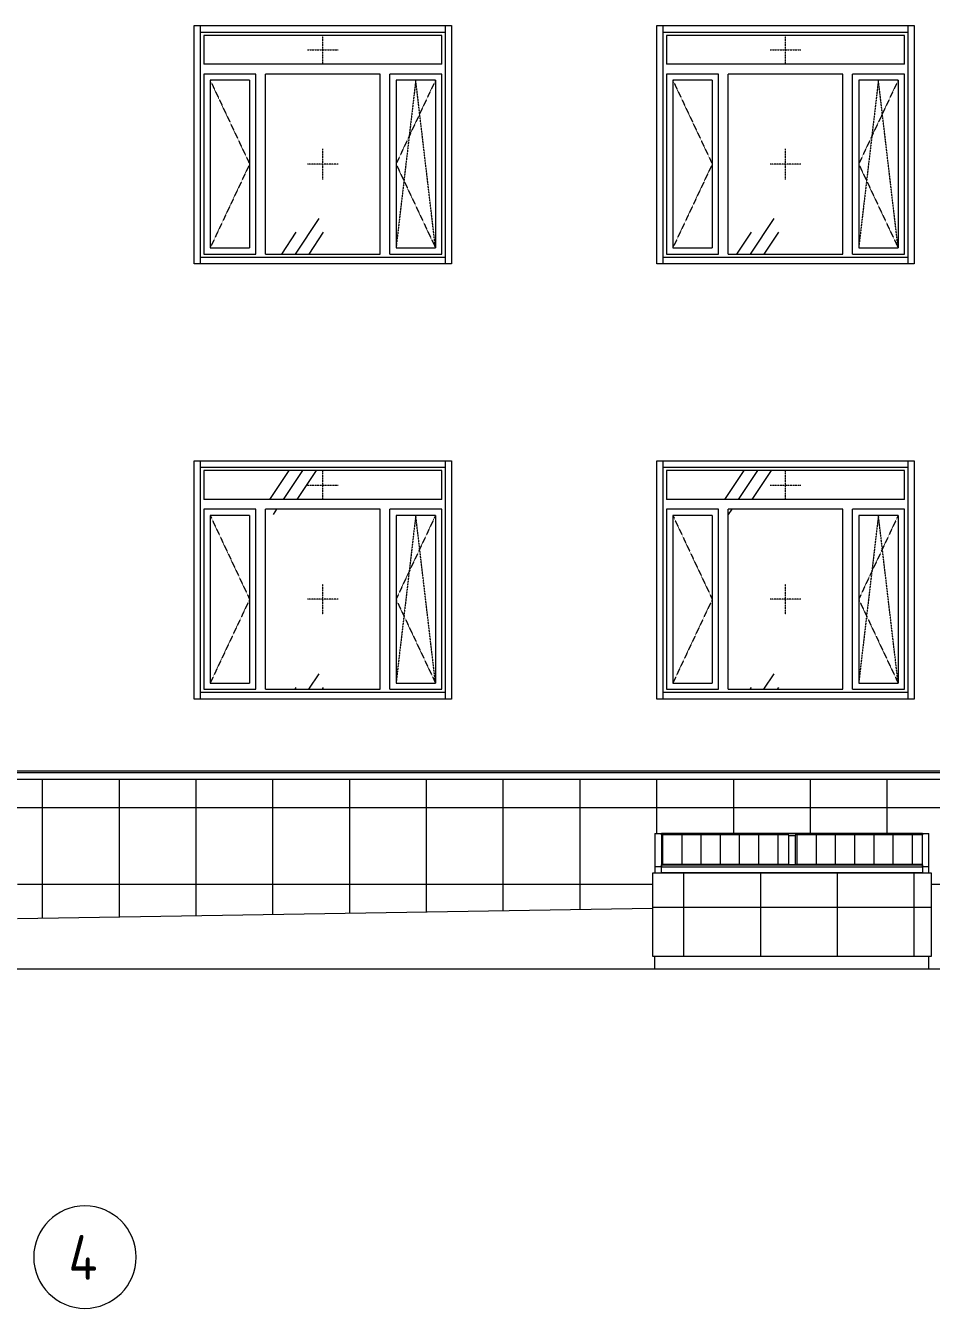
# Model space of a CAD drawing. Header units: millimetres. Extents: x -515342 to 330399, y -224905 to 507333.
# Drawn here: x 157021 to 164097, y -1932 to 8088 of the extents above; entities that cross this region are included whole.
import ezdxf

# ---------------------------------------------------------------- set-up
doc = ezdxf.new("R2010")
doc.units = ezdxf.units.MM
doc.linetypes.add('ASVP_Штриховая_ш2 п1', pattern=[3, 2, -1])
doc.layers.get('0').update_dxf_attribs({"lineweight": 0})
for name, color, linetype, lineweight in [('Витраж', 7, 'Continuous', 0), ('Линии', 7, 'Continuous', 0), ('Ограждение', 7, 'Continuous', 0), ('Окна', 7, 'Continuous', 0), ('Окна открывание', 7, 'Continuous', 0), ('Оси', 7, 'Continuous', 0), ('Панели витража', 7, 'Continuous', 0), ('Стены внутренние', 7, 'Continuous', 0), ('Стены наружные', 7, 'Continuous', 0), ('Стены штриховка поверхности', 7, 'Continuous', 0)]:
    doc.layers.add(name, color=color, linetype=linetype, lineweight=lineweight)
doc.styles.add('GOST Common', font='', dxfattribs={"width": 0.9, "height": 350})
doc.styles.get('GOST Common').set_extended_font_data('GOST Common')
pattern_1 = [(236.31, (1066.07, 1244.6), (-1777.996, -3556.002), [641.07, -5769.6]), (236.31, (1101.63, 1137.9), (-1777.996, -3556.002), [384.64, -6026.03]), (236.31, (888.27, 1137.9), (-1777.996, -3556.002), [384.64, -6026.03])]
pattern_2 = [(90, (-0.73, -5835.33), (-150, 9e-15), [])]
pattern_3 = [(90, (-0.73, 5305.54), (-150, 9e-15), [])]

# ---------------------------------------------------------------- blocks, each defined once
blk = doc.blocks.new('Окно_ПВХ_3Створки_1Фрамуга-верх - АР_Окно_ОП_1820_h_х1970_3ст2фр-в-V5-О_АР_Эскиз_Фасад 12-1 копия 1')
at = {"layer": 'Окна'}
h = blk.add_hatch(dxfattribs=at)
h.set_pattern_fill('FP_1', color=256, style=0, pattern_type=2)
h.set_pattern_definition(pattern_1)
h.paths.add_polyline_path([(-24301, 885), (-23993, 885), (-23993, 2193), (-24301, 2193), (-24301, 906)])
at = {"layer": 'Окна открывание'}
h = blk.add_hatch(dxfattribs=at)
h.set_pattern_fill('FP_1', color=256, style=0, pattern_type=2)
h.set_pattern_definition(pattern_1)
h.paths.add_polyline_path([(-23561, 2318), (-22492, 2318), (-22492, 2544), (-24350, 2544), (-24350, 2318), (-23786, 2318)])
h = blk.add_hatch(dxfattribs=at)
h.set_pattern_fill('FP_1', color=256, style=0, pattern_type=2)
h.set_pattern_definition(pattern_1)
h.paths.add_polyline_path([(-23112, 836), (-22974, 836), (-22974, 2242), (-23868, 2242), (-23868, 836), (-23561, 836)])
at = {"layer": 'Окна'}
for p, q in [((-22492, 2544), (-24350, 2544)), ((-24350, 2544), (-24350, 2318)), ((-22492, 2318), (-22492, 2544)), ((-22492, 2318), (-24350, 2318)), ((-23944, 2242), (-24350, 2242)), ((-24350, 2242), (-24350, 836)), ((-23944, 836), (-23944, 2242)), ((-22974, 2242), (-23868, 2242)), ((-23868, 836), (-23868, 2242)), ((-22974, 836), (-22974, 2242)), ((-22492, 2242), (-22898, 2242)), ((-22898, 836), (-22898, 2242)), ((-22492, 836), (-22492, 2242)), ((-24301, 2193), (-24301, 885)), ((-23993, 2193), (-24301, 2193)), ((-23993, 2193), (-23993, 885)), ((-22849, 2193), (-22849, 885)), ((-22541, 2193), (-22849, 2193)), ((-22541, 2193), (-22541, 885)), ((-24350, 836), (-23944, 836)), ((-24301, 885), (-23993, 885)), ((-23868, 836), (-22974, 836)), ((-22898, 836), (-22492, 836)), ((-22849, 885), (-22541, 885))]:
    blk.add_line(p, q, dxfattribs=at)
at = {"layer": 'Окна открывание', "linetype": 'ASVP_Штриховая_ш2 п1'}
for p, q in [((-23421, 2318), (-23421, 2544)), ((-23541, 2431), (-23301, 2431)), ((-24301, 2193), (-23993, 1539)), ((-22695, 2193), (-22849, 885)), ((-22541, 2193), (-22849, 1539)), ((-22541, 885), (-22695, 2193)), ((-23421, 1419), (-23421, 1659)), ((-23993, 1539), (-24301, 885)), ((-23301, 1539), (-23541, 1539)), ((-22849, 1539), (-22541, 885))]:
    blk.add_line(p, q, dxfattribs=at)
blk = doc.blocks.new('Окно_ПВХ_3Створки_1Фрамуга-верх - АР_Окно_ОП_1820_h_х1970_3ст2фр-в-V6-О_АР_Эскиз_Фасад 12-1 копия 1')
at = {"layer": 'Окна'}
h = blk.add_hatch(dxfattribs=at)
h.set_pattern_fill('FP_1', color=256, style=0, pattern_type=2)
h.set_pattern_definition(pattern_1)
h.paths.add_polyline_path([(-20686, 885), (-20378, 885), (-20378, 2193), (-20686, 2193), (-20686, 906)])
at = {"layer": 'Окна открывание'}
h = blk.add_hatch(dxfattribs=at)
h.set_pattern_fill('FP_1', color=256, style=0, pattern_type=2)
h.set_pattern_definition(pattern_1)
h.paths.add_polyline_path([(-19359, 2318), (-18877, 2318), (-18877, 2544), (-20735, 2544), (-20735, 2318), (-19513, 2318)])
h = blk.add_hatch(dxfattribs=at)
h.set_pattern_fill('FP_1', color=256, style=0, pattern_type=2)
h.set_pattern_definition(pattern_1)
h.paths.add_polyline_path([(-19513, 836), (-19359, 836), (-19359, 2242), (-20253, 2242), (-20253, 836), (-19963, 836)])
at = {"layer": 'Окна'}
for p, q in [((-18877, 2544), (-20735, 2544)), ((-20735, 2544), (-20735, 2318)), ((-18877, 2318), (-18877, 2544)), ((-18877, 2318), (-20735, 2318)), ((-20329, 2242), (-20735, 2242)), ((-20735, 2242), (-20735, 836)), ((-20329, 836), (-20329, 2242)), ((-19359, 2242), (-20253, 2242)), ((-20253, 836), (-20253, 2242)), ((-19359, 836), (-19359, 2242)), ((-18877, 2242), (-19283, 2242)), ((-19283, 836), (-19283, 2242)), ((-18877, 836), (-18877, 2242)), ((-20686, 2193), (-20686, 885)), ((-20378, 2193), (-20686, 2193)), ((-20378, 2193), (-20378, 885)), ((-19234, 2193), (-19234, 885)), ((-18926, 2193), (-19234, 2193)), ((-18926, 2193), (-18926, 885)), ((-20735, 836), (-20329, 836)), ((-20686, 885), (-20378, 885)), ((-20253, 836), (-19359, 836)), ((-19283, 836), (-18877, 836)), ((-19234, 885), (-18926, 885))]:
    blk.add_line(p, q, dxfattribs=at)
at = {"layer": 'Окна открывание', "linetype": 'ASVP_Штриховая_ш2 п1'}
for p, q in [((-19806, 2318), (-19806, 2544)), ((-19926, 2431), (-19686, 2431)), ((-20686, 2193), (-20378, 1539)), ((-19080, 2193), (-19234, 885)), ((-18926, 2193), (-19234, 1539)), ((-18926, 885), (-19080, 2193)), ((-19806, 1419), (-19806, 1659)), ((-20378, 1539), (-20686, 885)), ((-19686, 1539), (-19926, 1539)), ((-19234, 1539), (-18926, 885))]:
    blk.add_line(p, q, dxfattribs=at)
blk = doc.blocks.new('Окно_ПВХ_3Створки_1Фрамуга-верх - АР_Окно_ОП_1820_h_х1970_3ст2фр-в-V28-О_АР_Эскиз_Фасад 12-1 копия 1')
at = {"layer": 'Окна'}
h = blk.add_hatch(dxfattribs=at)
h.set_pattern_fill('FP_1', color=256, style=0, pattern_type=2)
h.set_pattern_definition(pattern_1)
h.paths.add_polyline_path([(-24301, 4285), (-23993, 4285), (-23993, 5593), (-24301, 5593), (-24301, 4338)])
at = {"layer": 'Окна открывание'}
h = blk.add_hatch(dxfattribs=at)
h.set_pattern_fill('FP_1', color=256, style=0, pattern_type=2)
h.set_pattern_definition(pattern_1)
h.paths.add_polyline_path([(-22999, 4236), (-22974, 4236), (-22974, 5642), (-23868, 5642), (-23868, 4236), (-23055, 4236)])
at = {"layer": 'Окна'}
for p, q in [((-22492, 5944), (-24350, 5944)), ((-24350, 5944), (-24350, 5718)), ((-22492, 5718), (-22492, 5944)), ((-22492, 5718), (-24350, 5718)), ((-23944, 5642), (-24350, 5642)), ((-24350, 5642), (-24350, 4236)), ((-23944, 4236), (-23944, 5642)), ((-22974, 5642), (-23868, 5642)), ((-23868, 4236), (-23868, 5642)), ((-22974, 4236), (-22974, 5642)), ((-22492, 5642), (-22898, 5642)), ((-22898, 4236), (-22898, 5642)), ((-22492, 4236), (-22492, 5642)), ((-24301, 5593), (-24301, 4285)), ((-23993, 5593), (-24301, 5593)), ((-23993, 5593), (-23993, 4285)), ((-22849, 5593), (-22849, 4285)), ((-22541, 5593), (-22849, 5593)), ((-22541, 5593), (-22541, 4285)), ((-24350, 4236), (-23944, 4236)), ((-24301, 4285), (-23993, 4285)), ((-23868, 4236), (-22974, 4236)), ((-22898, 4236), (-22492, 4236)), ((-22849, 4285), (-22541, 4285))]:
    blk.add_line(p, q, dxfattribs=at)
at = {"layer": 'Окна открывание', "linetype": 'ASVP_Штриховая_ш2 п1'}
for p, q in [((-23421, 5718), (-23421, 5944)), ((-23541, 5831), (-23301, 5831)), ((-24301, 5593), (-23993, 4939)), ((-22695, 5593), (-22849, 4285)), ((-22541, 5593), (-22849, 4939)), ((-22541, 4285), (-22695, 5593)), ((-23421, 4819), (-23421, 5059)), ((-23993, 4939), (-24301, 4285)), ((-23301, 4939), (-23541, 4939)), ((-22849, 4939), (-22541, 4285))]:
    blk.add_line(p, q, dxfattribs=at)
blk = doc.blocks.new('Окно_ПВХ_3Створки_1Фрамуга-верх - АР_Окно_ОП_1820_h_х1970_3ст2фр-в-V29-О_АР_Эскиз_Фасад 12-1 копия 1')
at = {"layer": 'Окна'}
h = blk.add_hatch(dxfattribs=at)
h.set_pattern_fill('FP_1', color=256, style=0, pattern_type=2)
h.set_pattern_definition(pattern_1)
h.paths.add_polyline_path([(-20413, 4285), (-20378, 4285), (-20378, 5593), (-20686, 5593), (-20686, 4285), (-20525, 4285)])
at = {"layer": 'Окна открывание'}
h = blk.add_hatch(dxfattribs=at)
h.set_pattern_fill('FP_1', color=256, style=0, pattern_type=2)
h.set_pattern_definition(pattern_1)
h.paths.add_polyline_path([(-19513, 4236), (-19359, 4236), (-19359, 5642), (-20253, 5642), (-20253, 4236), (-19738, 4236)])
at = {"layer": 'Окна'}
for p, q in [((-18877, 5944), (-20735, 5944)), ((-20735, 5944), (-20735, 5718)), ((-18877, 5718), (-18877, 5944)), ((-18877, 5718), (-20735, 5718)), ((-20329, 5642), (-20735, 5642)), ((-20735, 5642), (-20735, 4236)), ((-20329, 4236), (-20329, 5642)), ((-19359, 5642), (-20253, 5642)), ((-20253, 4236), (-20253, 5642)), ((-19359, 4236), (-19359, 5642)), ((-18877, 5642), (-19283, 5642)), ((-19283, 4236), (-19283, 5642)), ((-18877, 4236), (-18877, 5642)), ((-20686, 5593), (-20686, 4285)), ((-20378, 5593), (-20686, 5593)), ((-20378, 5593), (-20378, 4285)), ((-19234, 5593), (-19234, 4285)), ((-18926, 5593), (-19234, 5593)), ((-18926, 5593), (-18926, 4285)), ((-20735, 4236), (-20329, 4236)), ((-20686, 4285), (-20378, 4285)), ((-20253, 4236), (-19359, 4236)), ((-19283, 4236), (-18877, 4236)), ((-19234, 4285), (-18926, 4285))]:
    blk.add_line(p, q, dxfattribs=at)
at = {"layer": 'Окна открывание', "linetype": 'ASVP_Штриховая_ш2 п1'}
for p, q in [((-19806, 5718), (-19806, 5944)), ((-19926, 5831), (-19686, 5831)), ((-20686, 5593), (-20378, 4939)), ((-19080, 5593), (-19234, 4285)), ((-18926, 5593), (-19234, 4939)), ((-18926, 4285), (-19080, 5593)), ((-19806, 4819), (-19806, 5059)), ((-20378, 4939), (-20686, 4285)), ((-19686, 4939), (-19926, 4939)), ((-19234, 4939), (-18926, 4285))]:
    blk.add_line(p, q, dxfattribs=at)
blk = doc.blocks.new('Прямоугольный импост - АР_Откос_Металлический_50х330 Коричневый Правый-9899920-О_АР_Эскиз_Фасад 12-1 копия 1')
at = {"layer": 'Витраж'}
for p, q in [((-6359, 2570), (-6359, 2620)), ((-6359, 2620), (-4449, 2620)), ((-4449, 2620), (-4449, 2570)), ((-6359, 2570), (-4449, 2570))]:
    blk.add_line(p, q, dxfattribs=at)
blk = doc.blocks.new('Прямоугольный импост - АР_Откос_Металлический_50х330 Коричневый Левый-9899774-О_АР_Эскиз_Фасад 12-1 копия 1')
at = {"layer": 'Витраж'}
for p, q in [((-6359, 760), (-6359, 810)), ((-4449, 810), (-6359, 810)), ((-4449, 810), (-4449, 760)), ((-4449, 760), (-6359, 760))]:
    blk.add_line(p, q, dxfattribs=at)
blk = doc.blocks.new('Прямоугольный импост - АР_Откос_Металлический_50х330 Коричневый Правый-9899919-О_АР_Эскиз_Фасад 12-1 копия 1')
at = {"layer": 'Витраж'}
for p, q in [((-4449, 2620), (-4399, 2620)), ((-4449, 2620), (-4449, 760)), ((-4399, 2620), (-4399, 760)), ((-4399, 760), (-4449, 760))]:
    blk.add_line(p, q, dxfattribs=at)
blk = doc.blocks.new('Прямоугольный импост - АР_Откос_Металлический_50х330 Коричневый Левый-9899773-О_АР_Эскиз_Фасад 12-1 копия 1')
at = {"layer": 'Витраж'}
for p, q in [((-6409, 2620), (-6359, 2620)), ((-6409, 760), (-6409, 2620)), ((-6359, 760), (-6359, 2620)), ((-6359, 760), (-6409, 760))]:
    blk.add_line(p, q, dxfattribs=at)
blk = doc.blocks.new('Прямоугольный импост - АР_Откос_Металлический_50х330 Белый Правый-9899493-О_АР_Эскиз_Фасад 12-1 копия 1')
at = {"layer": 'Витраж'}
for p, q in [((-9974, 2570), (-9974, 2620)), ((-9974, 2620), (-8064, 2620)), ((-8064, 2620), (-8064, 2570)), ((-9974, 2570), (-8064, 2570))]:
    blk.add_line(p, q, dxfattribs=at)
blk = doc.blocks.new('Прямоугольный импост - АР_Откос_Металлический_50х330 Белый Левый-9898761-О_АР_Эскиз_Фасад 12-1 копия 1')
at = {"layer": 'Витраж'}
for p, q in [((-9974, 760), (-9974, 810)), ((-8064, 810), (-9974, 810)), ((-8064, 810), (-8064, 760)), ((-8064, 760), (-9974, 760))]:
    blk.add_line(p, q, dxfattribs=at)
blk = doc.blocks.new('Прямоугольный импост - АР_Откос_Металлический_50х330 Белый Правый-9899492-О_АР_Эскиз_Фасад 12-1 копия 1')
at = {"layer": 'Витраж'}
for p, q in [((-8064, 2620), (-8014, 2620)), ((-8064, 2620), (-8064, 760)), ((-8014, 2620), (-8014, 760)), ((-8014, 760), (-8064, 760))]:
    blk.add_line(p, q, dxfattribs=at)
blk = doc.blocks.new('Прямоугольный импост - АР_Откос_Металлический_50х330 Белый Левый-V99-О_АР_Эскиз_Фасад 12-1 копия 1')
at = {"layer": 'Витраж'}
for p, q in [((-10024, 2620), (-9974, 2620)), ((-10024, 760), (-10024, 2620)), ((-9974, 760), (-9974, 2620)), ((-9974, 760), (-10024, 760))]:
    blk.add_line(p, q, dxfattribs=at)
blk = doc.blocks.new('Ограждение - Ограждение-10023331-О_АР_Эскиз_Фасад 12-1 копия 1')
at = {"layer": 'Ограждение'}
for p, q in [((-17950, 182), (-39950, 182)), ((-17950, 130), (-39950, 130))]:
    blk.add_line(p, q, dxfattribs=at)
blk = doc.blocks.new('Системная панель - АР_ПанельВитража_Монолитный поликарбонат 6мм-V223-О_АР_Эскиз_Фасад 12-1 копия 1')
at = {"layer": 'Панели витража'}
h = blk.add_hatch(dxfattribs=at)
h.set_pattern_fill('FP_20', color=256, style=0, pattern_type=2)
h.set_pattern_definition(pattern_2)
h.paths.add_polyline_path([(-19781, -530), (-19781, -301), (-20776, -301), (-20776, -530), (-19963, -530)])
h = blk.add_hatch(dxfattribs=at)
h.set_pattern_fill('FP_21', color=256, style=0, pattern_type=2)
h.set_pattern_definition(pattern_3)
h.paths.add_polyline_path([(-19963, -535), (-19781, -535), (-19781, -530), (-20776, -530), (-20776, -535), (-20413, -535)])
for p, q in [((-19781, -301), (-20776, -301)), ((-20776, -301), (-20776, -530)), ((-19781, -530), (-19781, -301)), ((-20776, -530), (-19781, -530)), ((-20776, -530), (-20776, -536)), ((-19781, -536), (-19781, -530))]:
    blk.add_line(p, q, dxfattribs=at)
blk = doc.blocks.new('Прямоугольный импост - АР_Импост_50х50 _труба_-V224-О_АР_Эскиз_Фасад 12-1 копия 1')
at = {"layer": 'Витраж'}
for p, q in [((-19756, -535), (-18736, -535)), ((-19756, -550), (-18736, -550)), ((-18736, -598), (-19756, -598)), ((-18736, -535), (-18736, -550)), ((-18736, -550), (-18736, -598))]:
    blk.add_line(p, q, dxfattribs=at)
blk = doc.blocks.new('Прямоугольный импост - АР_Импост_50х50 _труба_-10238077-О_АР_Эскиз_Фасад 12-1 копия 1')
at = {"layer": 'Витраж'}
for p, q in [((-20776, -301), (-20776, -290)), ((-19756, -290), (-20776, -290)), ((-19756, -306), (-19781, -306))]:
    blk.add_line(p, q, dxfattribs=at)
blk = doc.blocks.new('Прямоугольный импост - АР_Импост_50х50 _труба_-V225-О_АР_Эскиз_Фасад 12-1 копия 1')
at = {"layer": 'Витраж'}
for p, q in [((-20826, -290), (-20776, -290)), ((-20826, -290), (-20826, -550)), ((-20776, -290), (-20776, -301)), ((-20776, -550), (-20826, -550)), ((-20826, -550), (-20826, -598)), ((-20826, -598), (-20776, -598)), ((-20776, -535), (-20776, -550)), ((-20776, -598), (-20776, -550))]:
    blk.add_line(p, q, dxfattribs=at)
blk = doc.blocks.new('Прямоугольный импост - АР_Импост_50х50 _труба_-V226-О_АР_Эскиз_Фасад 12-1 копия 1')
at = {"layer": 'Витраж'}
for p, q in [((-18736, -290), (-18686, -290)), ((-18736, -301), (-18736, -290)), ((-18686, -550), (-18686, -290)), ((-18736, -550), (-18736, -535)), ((-18686, -550), (-18736, -550)), ((-18736, -550), (-18736, -598)), ((-18736, -598), (-18686, -598)), ((-18686, -598), (-18686, -550))]:
    blk.add_line(p, q, dxfattribs=at)
blk = doc.blocks.new('Системная панель - АР_ПанельВитража_Монолитный поликарбонат 6мм-V227-О_АР_Эскиз_Фасад 12-1 копия 1')
at = {"layer": 'Панели витража'}
h = blk.add_hatch(dxfattribs=at)
h.set_pattern_fill('FP_20', color=256, style=0, pattern_type=2)
h.set_pattern_definition(pattern_2)
h.paths.add_polyline_path([(-18736, -530), (-18736, -301), (-19731, -301), (-19731, -530), (-19064, -530)])
h = blk.add_hatch(dxfattribs=at)
h.set_pattern_fill('FP_21', color=256, style=0, pattern_type=2)
h.set_pattern_definition(pattern_3)
h.paths.add_polyline_path([(-19064, -535), (-18736, -535), (-18736, -530), (-19731, -530), (-19731, -535), (-19513, -535)])
for p, q in [((-18736, -301), (-19731, -301)), ((-19731, -301), (-19731, -530)), ((-18736, -530), (-18736, -301)), ((-19731, -530), (-18736, -530)), ((-19731, -530), (-19731, -536)), ((-18736, -536), (-18736, -530))]:
    blk.add_line(p, q, dxfattribs=at)
blk = doc.blocks.new('Прямоугольный импост - АР_Импост_50х50 _труба_-V228-О_АР_Эскиз_Фасад 12-1 копия 1')
at = {"layer": 'Витраж'}
for p, q in [((-20776, -550), (-20776, -535)), ((-20776, -535), (-19756, -535)), ((-20776, -598), (-20776, -550)), ((-20776, -550), (-19756, -550)), ((-19756, -598), (-20776, -598))]:
    blk.add_line(p, q, dxfattribs=at)
blk = doc.blocks.new('Прямоугольный импост - АР_Импост_50х50 _труба_-10238081-О_АР_Эскиз_Фасад 12-1 копия 1')
at = {"layer": 'Витраж'}
for p, q in [((-18736, -290), (-19756, -290)), ((-18736, -290), (-18736, -301)), ((-19731, -306), (-19756, -306))]:
    blk.add_line(p, q, dxfattribs=at)
blk = doc.blocks.new('Прямоугольный импост - АР_Импост_50х50 _труба_-10238181-О_АР_Эскиз_Фасад 12-1 копия 1')
at = {"layer": 'Витраж'}
for p, q in [((-19781, -306), (-19731, -306)), ((-19731, -535), (-19781, -535))]:
    blk.add_line(p, q, dxfattribs=at)
blk = doc.blocks.new('СД_Люблино_Фасады_rvt-1-О_АР_Эскиз_Фасад 12-1 копия 1')
at = {"layer": 'Стены штриховка поверхности', "true_color": 0xcacaca}
h = blk.add_hatch(dxfattribs=at)
h.set_pattern_fill('FP_4', color=9, style=0, pattern_type=2)
h.set_pattern_definition([(0, (-3647.7, 180), (0, 600), []), (90, (-3647.7, 180), (-600, 4e-14), [])])
h.paths.add_polyline_path([(-49471, -1338), (-47126, -1300), (-47126, -1250), (-47146, -1250), (-47146, -700), (-44966, -700), (-44966, -1250), (-44986, -1250), (-44986, -1265), (-35266, -1108), (-35266, -600), (-33086, -600), (-33086, -1072), (-27986, -989), (-27986, -600), (-25806, -600), (-25806, -954), (-20846, -874), (-20846, -600), (-18666, -600), (-18666, -838), (-7250, -653), (-7250, -604), (-7251, -604), (-7251, -554), (-7250, -554), (-7250, -542), (-7255, -541), (-7255, -527), (-7250, -527), (-7250, 130), (-17850, 130), (-17850, -527), (-17845, -527), (-17845, -542), (-17850, -542), (-17849, -554), (-17848, -554), (-17848, -604), (-17850, -604), (-17850, -721), (-17851, -734), (-17856, -745), (-17863, -756), (-17872, -764), (-17882, -770), (-17894, -773), (-17906, -773), (-17918, -770), (-17928, -764), (-17939, -753), (-17944, -745), (-17949, -734), (-17950, -721), (-17950, -604), (-17951, -604), (-17951, -554), (-17950, -554), (-17950, -542), (-17955, -542), (-17955, -527), (-17950, -527), (-17950, 130), (-39950, 130), (-39950, -527), (-39945, -527), (-39945, -542), (-39950, -542), (-39949, -554), (-39948, -554), (-39948, -604), (-39950, -604), (-39950, -721), (-39951, -734), (-39956, -745), (-39963, -756), (-39972, -764), (-39982, -770), (-39994, -773), (-40006, -773), (-40018, -770), (-40028, -764), (-40037, -756), (-40044, -745), (-40049, -734), (-40050, -721), (-40050, -604), (-40051, -604), (-40051, -554), (-40050, -554), (-40050, -542), (-40055, -542), (-40055, -527), (-40050, -527), (-40050, 130), (-49226, 130), (-49225, -773), (-49221, -773), (-49221, -788), (-49226, -788), (-49226, -908), (-49206, -915), (-49206, -1019), (-49326, -980), (-49326, -850), (-49328, -850), (-49328, -800), (-49326, -800), (-49326, -788), (-49329, -788), (-49331, -784), (-49331, -785), (-49471, -785), (-49471, -1000)])
h.paths.add_polyline_path([(-49921, -1000), (-49921, 130), (-49991, 130), (-49991, -1000)])
h.paths.add_polyline_path([(-49329, -788), (-49330, -788), (-49330, -783)])
h.paths.add_polyline_path([(-49331, -780), (-49329, -773), (-49326, -773), (-49326, 130), (-49471, 130), (-49471, -775), (-49331, -776), (-49331, -779)])
h.paths.add_polyline_path([(-47126, -698), (-47126, -390), (-44986, -390), (-44986, -698), (-47076, -698)])
h.paths.add_polyline_path([(-7150, -651), (-6586, -642), (-6586, -300), (-4446, -300), (-4446, -607), (-3898, -599), (-3898, 130), (-7150, 130), (-7150, -527), (-7145, -527), (-7145, -542), (-7150, -542), (-7149, -554), (-7148, -554), (-7148, -604), (-7150, -604), (-7150, -619)])
h.paths.add_polyline_path([(-20776, -598), (-20826, -598), (-20826, -290), (-18686, -290), (-18686, -598), (-20626, -598)])
h.paths.add_polyline_path([(-35196, -598), (-35246, -598), (-35246, -290), (-33106, -290), (-33106, -598), (-35046, -598)])
h.paths.add_polyline_path([(-27766, -598), (-27966, -598), (-27966, -290), (-25826, -290), (-25826, -598), (-27609, -598)])
h = blk.add_hatch(dxfattribs=at)
h.set_pattern_fill('FP_29', color=9, style=0, pattern_type=2)
h.set_pattern_definition([(0, (-20836.36, 0), (0, 600), []), (90, (-20836.36, 0), (-600, 4e-14), [])])
h.paths.add_polyline_path([(-20846, -1250), (-18666, -1250), (-18666, -600), (-20846, -600), (-20846, -1000)])
at = {"layer": 'Стены внутренние'}
for p, q in [((-39945, 200), (-17955, 200)), ((-18666, -600), (-20846, -600)), ((-20846, -600), (-20846, -1250)), ((-18666, -1250), (-18666, -600)), ((-25806, -954), (-20846, -874)), ((-20846, -1250), (-18666, -1250))]:
    blk.add_line(p, q, dxfattribs=at)
at = {"layer": 'Стены наружные'}
blk.add_line((-25806, -955), (-20846, -874), dxfattribs=at)
at = {"layer": 'Витраж', "lineweight": 9}
for name, p in [('Прямоугольный импост - АР_Откос_Металлический_50х330 Белый Левый-V99-О_АР_Эскиз_Фасад 12-1 копия 1', (-14402, 3400)), ('Прямоугольный импост - АР_Откос_Металлический_50х330 Белый Правый-9899493-О_АР_Эскиз_Фасад 12-1 копия 1', (-14402, 3400)), ('Прямоугольный импост - АР_Откос_Металлический_50х330 Белый Правый-9899492-О_АР_Эскиз_Фасад 12-1 копия 1', (-14402, 3400)), ('Прямоугольный импост - АР_Откос_Металлический_50х330 Белый Левый-V99-О_АР_Эскиз_Фасад 12-1 копия 1', (-10787, 3400)), ('Прямоугольный импост - АР_Откос_Металлический_50х330 Белый Правый-9899493-О_АР_Эскиз_Фасад 12-1 копия 1', (-10787, 3400)), ('Прямоугольный импост - АР_Откос_Металлический_50х330 Белый Правый-9899492-О_АР_Эскиз_Фасад 12-1 копия 1', (-10787, 3400)), ('Прямоугольный импост - АР_Откос_Металлический_50х330 Белый Левый-9898761-О_АР_Эскиз_Фасад 12-1 копия 1', (-14402, 3400)), ('Прямоугольный импост - АР_Откос_Металлический_50х330 Белый Левый-9898761-О_АР_Эскиз_Фасад 12-1 копия 1', (-10787, 3400)), ('Прямоугольный импост - АР_Откос_Металлический_50х330 Белый Левый-V99-О_АР_Эскиз_Фасад 12-1 копия 1', (-14402, 0)), ('Прямоугольный импост - АР_Откос_Металлический_50х330 Белый Правый-9899493-О_АР_Эскиз_Фасад 12-1 копия 1', (-14402, 0)), ('Прямоугольный импост - АР_Откос_Металлический_50х330 Белый Правый-9899492-О_АР_Эскиз_Фасад 12-1 копия 1', (-14402, 0)), ('Прямоугольный импост - АР_Откос_Металлический_50х330 Коричневый Левый-9899773-О_АР_Эскиз_Фасад 12-1 копия 1', (-14402, 0)), ('Прямоугольный импост - АР_Откос_Металлический_50х330 Коричневый Правый-9899920-О_АР_Эскиз_Фасад 12-1 копия 1', (-14402, 0)), ('Прямоугольный импост - АР_Откос_Металлический_50х330 Коричневый Правый-9899919-О_АР_Эскиз_Фасад 12-1 копия 1', (-14402, 0)), ('Прямоугольный импост - АР_Откос_Металлический_50х330 Белый Левый-9898761-О_АР_Эскиз_Фасад 12-1 копия 1', (-14402, 0)), ('Прямоугольный импост - АР_Откос_Металлический_50х330 Коричневый Левый-9899774-О_АР_Эскиз_Фасад 12-1 копия 1', (-14402, 0)), ('Прямоугольный импост - АР_Импост_50х50 _труба_-V225-О_АР_Эскиз_Фасад 12-1 копия 1', (0, 0)), ('Прямоугольный импост - АР_Импост_50х50 _труба_-10238077-О_АР_Эскиз_Фасад 12-1 копия 1', (0, 0)), ('Прямоугольный импост - АР_Импост_50х50 _труба_-10238081-О_АР_Эскиз_Фасад 12-1 копия 1', (0, 0)), ('Прямоугольный импост - АР_Импост_50х50 _труба_-V226-О_АР_Эскиз_Фасад 12-1 копия 1', (0, 0)), ('Прямоугольный импост - АР_Импост_50х50 _труба_-10238181-О_АР_Эскиз_Фасад 12-1 копия 1', (0, 0)), ('Прямоугольный импост - АР_Импост_50х50 _труба_-V228-О_АР_Эскиз_Фасад 12-1 копия 1', (0, 0)), ('Прямоугольный импост - АР_Импост_50х50 _труба_-V224-О_АР_Эскиз_Фасад 12-1 копия 1', (0, 0))]:
    blk.add_blockref(name, p, dxfattribs=at)
at = {"layer": 'Ограждение', "lineweight": 9}
blk.add_blockref('Ограждение - Ограждение-10023331-О_АР_Эскиз_Фасад 12-1 копия 1', (0, 0), dxfattribs=at)
at = {"layer": 'Окна', "lineweight": 9}
for name in ['Окно_ПВХ_3Створки_1Фрамуга-верх - АР_Окно_ОП_1820_h_х1970_3ст2фр-в-V28-О_АР_Эскиз_Фасад 12-1 копия 1', 'Окно_ПВХ_3Створки_1Фрамуга-верх - АР_Окно_ОП_1820_h_х1970_3ст2фр-в-V29-О_АР_Эскиз_Фасад 12-1 копия 1', 'Окно_ПВХ_3Створки_1Фрамуга-верх - АР_Окно_ОП_1820_h_х1970_3ст2фр-в-V5-О_АР_Эскиз_Фасад 12-1 копия 1', 'Окно_ПВХ_3Створки_1Фрамуга-верх - АР_Окно_ОП_1820_h_х1970_3ст2фр-в-V6-О_АР_Эскиз_Фасад 12-1 копия 1']:
    blk.add_blockref(name, (0, 0), dxfattribs=at)
at = {"layer": 'Панели витража', "lineweight": 9}
for name in ['Системная панель - АР_ПанельВитража_Монолитный поликарбонат 6мм-V223-О_АР_Эскиз_Фасад 12-1 копия 1', 'Системная панель - АР_ПанельВитража_Монолитный поликарбонат 6мм-V227-О_АР_Эскиз_Фасад 12-1 копия 1']:
    blk.add_blockref(name, (0, 0), dxfattribs=at)
blk = doc.blocks.new('Ось сетки - Круг_Ø8 мм-6577-О_АР_Эскиз_Фасад 12-1 копия 1')
at = {"layer": 'Оси'}
for start, end in [(360, 180), (180, 360)]:
    blk.add_arc((0, -3600), 400, start, end, dxfattribs=at)

msp = doc.modelspace()

# ---------------------------------------------------------------- linework, layer by layer
at = {"layer": 'Линии'}
msp.add_line((178865.989, 717.7355), (80619.6864, 717.7355), dxfattribs=at)
at = {"layer": 'Стены внутренние'}
for p, q in [((161937.3273, 717.7355), (161937.3273, 817.7355)), ((164077.3273, 717.7355), (164077.3273, 817.7355))]:
    msp.add_line(p, q, dxfattribs=at)

# ---------------------------------------------------------------- block references
msp.add_blockref('СД_Люблино_Фасады_rvt-1-О_АР_Эскиз_Фасад 12-1 копия 1', (182763.6864, 2067.7355))
at = {"layer": 'Оси'}
msp.add_blockref('Ось сетки - Круг_Ø8 мм-6577-О_АР_Эскиз_Фасад 12-1 копия 1', (157483.6864, 2067.7355), dxfattribs=at)

# ---------------------------------------------------------------- texts
at = {"layer": 'Оси', "insert": (157355.0558, -1359.7312), "char_height": 350, "width": 310.253062, "attachment_point": 1, "style": 'GOST Common'}
msp.add_mtext('\\fGOST Common|b0|i0|c204|p34|;\\W.9;4', dxfattribs=at)

doc.saveas('drawing.dxf')
